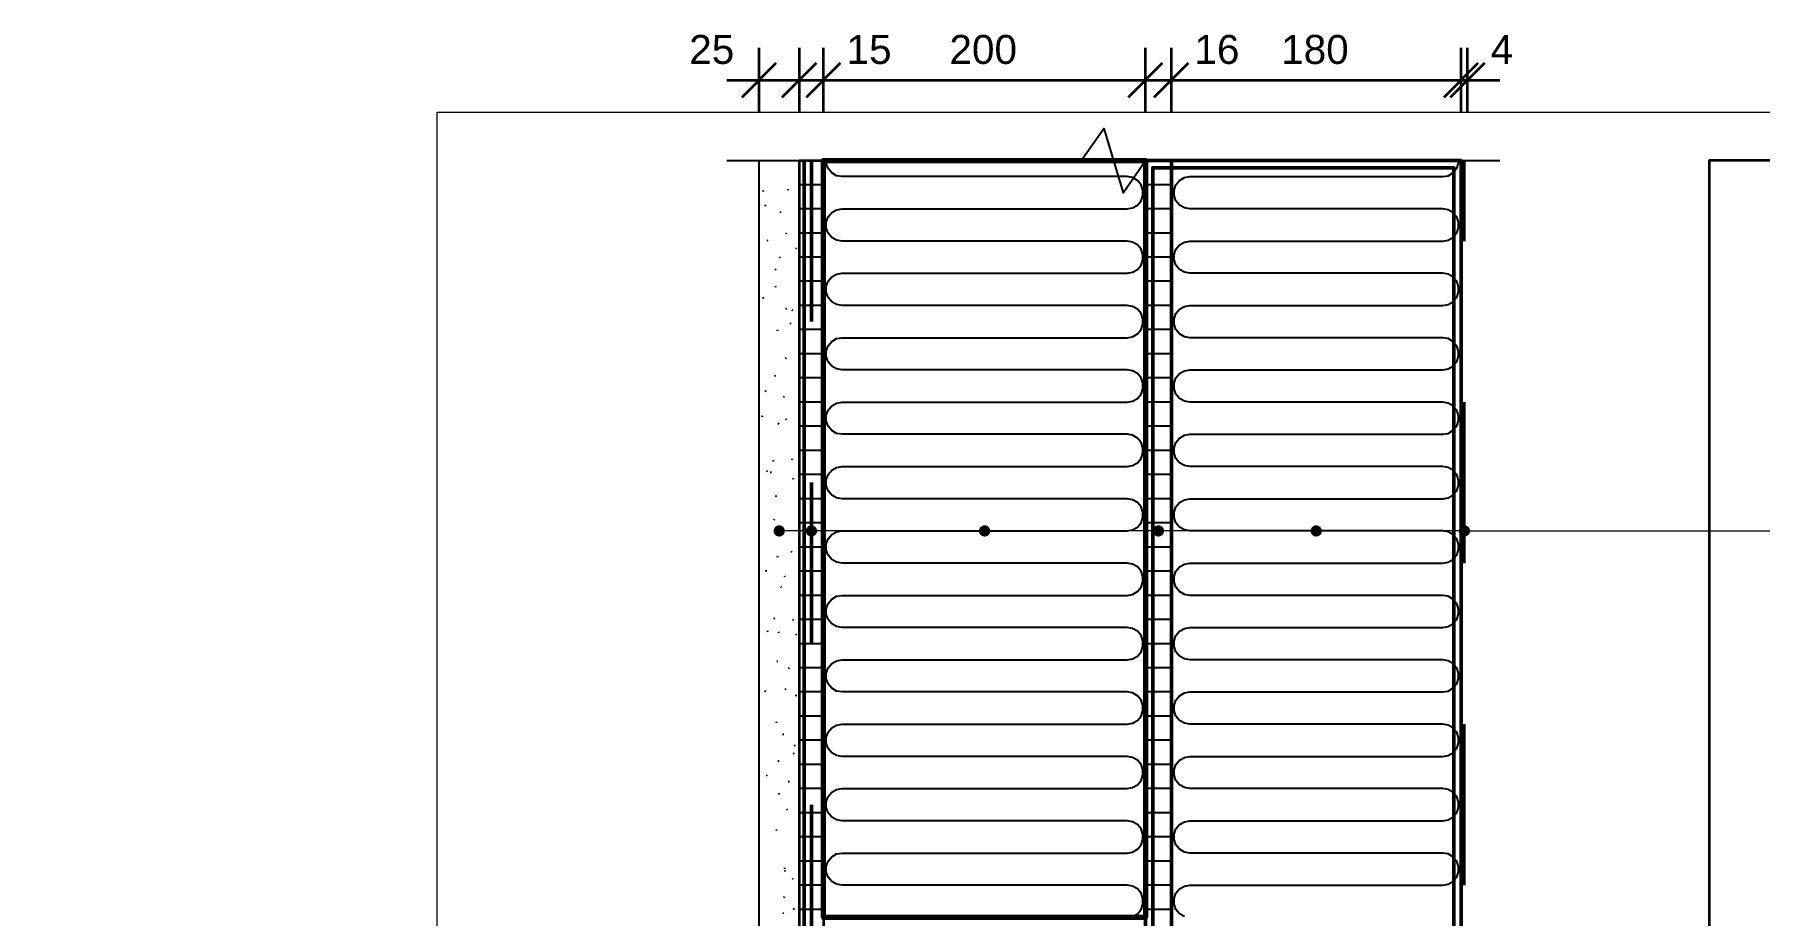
# Model space of a CAD drawing. Header units: metres. Extents: x -0.5 to 22.9, y -0.8 to 0.9.
# Drawn here: x -0.45 to 0.621, y 0.381 to 0.928 of the extents above; entities that cross this region are included whole.
import ezdxf

# ---------------------------------------------------------------- set-up
doc = ezdxf.new("R2010")
doc.units = ezdxf.units.M
doc.linetypes.add('KRESKOWA', pattern=[5.25, 4.2, -1.05])
doc.linetypes.add('PUNKTOWA_KROTKA', pattern=[6.3, 4.2, -1.05, 0, -1.05])
for name, color, linetype, lineweight, true_color in [('A-DET-IZOL', 30, 'Continuous', 35, 0xef6c00), ('A-DET-MEMBRANY', 8, 'PUNKTOWA_KROTKA', 25, 0x455a64), ('A-DET-PARO', 6, 'Continuous', 35, 0x7b1fa2), ('A-DET-SZCZEL', 1, 'KRESKOWA', 35, 0xd32f2f)]:
    doc.layers.add(name, color=color, linetype=linetype, lineweight=lineweight, true_color=true_color)
for name, color, linetype, lineweight in [('A-DET-PRZERWA', 8, 'Continuous', 25), ('A-KRESKOWANIE', 8, 'Continuous', 18), ('A-OPISY', 2, 'Continuous', 25), ('A-SCIANY-IZOL', 4, 'Continuous', 35), ('A-SCIANY-KONSTR', 7, 'Continuous', 50), ('A-SCIANY-WYK', 8, 'Continuous', 18), ('A-WARSTWY', 8, 'Continuous', 25), ('A-WIDOK', 7, 'Continuous', 25), ('A-WYMIARY', 1, 'Continuous', 25)]:
    doc.layers.add(name, color=color, linetype=linetype, lineweight=lineweight)
doc.styles.add('PL_ARIAL', font='arial.ttf')

msp = doc.modelspace()

# ---------------------------------------------------------------- hatches: boundary and pattern name
at = {"layer": 'A-OPISY', "true_color": 0x000000}
for points in [[(0.016, 0.62), (0.0159, 0.6209), (0.0155, 0.6218), (0.015, 0.6225), (0.0142, 0.623), (0.0134, 0.6234), (0.0125, 0.6235), (0.0116, 0.6234), (0.0107, 0.623), (0.01, 0.6225), (0.0095, 0.6218), (0.0091, 0.6209), (0.009, 0.62), (0.0091, 0.6191), (0.0095, 0.6182), (0.01, 0.6175), (0.0107, 0.617), (0.0116, 0.6166), (0.0125, 0.6165), (0.0134, 0.6166), (0.0142, 0.617), (0.015, 0.6175), (0.0155, 0.6182), (0.0159, 0.6191)], [(0.036, 0.62), (0.0359, 0.6209), (0.0355, 0.6218), (0.035, 0.6225), (0.0342, 0.623), (0.0334, 0.6234), (0.0325, 0.6235), (0.0316, 0.6234), (0.0307, 0.623), (0.03, 0.6225), (0.0295, 0.6218), (0.0291, 0.6209), (0.029, 0.62), (0.0291, 0.6191), (0.0295, 0.6182), (0.03, 0.6175), (0.0307, 0.617), (0.0316, 0.6166), (0.0325, 0.6165), (0.0334, 0.6166), (0.0342, 0.617), (0.035, 0.6175), (0.0355, 0.6182), (0.0359, 0.6191)], [(0.1435, 0.62), (0.1434, 0.6209), (0.143, 0.6218), (0.1425, 0.6225), (0.1418, 0.623), (0.1409, 0.6234), (0.14, 0.6235), (0.1391, 0.6234), (0.1383, 0.623), (0.1375, 0.6225), (0.137, 0.6218), (0.1366, 0.6209), (0.1365, 0.62), (0.1366, 0.6191), (0.137, 0.6182), (0.1375, 0.6175), (0.1383, 0.617), (0.1391, 0.6166), (0.14, 0.6165), (0.1409, 0.6166), (0.1418, 0.617), (0.1425, 0.6175), (0.143, 0.6182), (0.1434, 0.6191)], [(0.2515, 0.62), (0.2514, 0.6209), (0.251, 0.6218), (0.2505, 0.6225), (0.2497, 0.623), (0.2489, 0.6234), (0.248, 0.6235), (0.2471, 0.6234), (0.2462, 0.623), (0.2455, 0.6225), (0.245, 0.6218), (0.2446, 0.6209), (0.2445, 0.62), (0.2446, 0.6191), (0.245, 0.6182), (0.2455, 0.6175), (0.2462, 0.617), (0.2471, 0.6166), (0.248, 0.6165), (0.2489, 0.6166), (0.2497, 0.617), (0.2505, 0.6175), (0.251, 0.6182), (0.2514, 0.6191)], [(0.3495, 0.62), (0.3494, 0.6209), (0.349, 0.6218), (0.3485, 0.6225), (0.3477, 0.623), (0.3469, 0.6234), (0.346, 0.6235), (0.3451, 0.6234), (0.3443, 0.623), (0.3435, 0.6225), (0.343, 0.6218), (0.3426, 0.6209), (0.3425, 0.62), (0.3426, 0.6191), (0.343, 0.6182), (0.3435, 0.6175), (0.3443, 0.617), (0.3451, 0.6166), (0.346, 0.6165), (0.3469, 0.6166), (0.3477, 0.617), (0.3485, 0.6175), (0.349, 0.6182), (0.3494, 0.6191)], [(0.4415, 0.62), (0.4414, 0.6209), (0.441, 0.6218), (0.4405, 0.6225), (0.4397, 0.623), (0.4389, 0.6234), (0.438, 0.6235), (0.4371, 0.6234), (0.4363, 0.623), (0.4355, 0.6225), (0.435, 0.6218), (0.4346, 0.6209), (0.4345, 0.62), (0.4346, 0.6191), (0.435, 0.6182), (0.4355, 0.6175), (0.4363, 0.617), (0.4371, 0.6166), (0.438, 0.6165), (0.4389, 0.6166), (0.4397, 0.617), (0.4405, 0.6175), (0.441, 0.6182), (0.4414, 0.6191)]]:
    msp.add_hatch(color=7, dxfattribs=at).paths.add_polyline_path(points)

# ---------------------------------------------------------------- linework, layer by layer
at = {"layer": 'A-DET-IZOL', "lineweight": 50, "ltscale": 0.01, "true_color": 0xef6c00}
msp.add_lwpolyline([(0.4355, -0.4155), (-0.4455, -0.4155), (-0.4455, -0.2245), (0.2445, -0.2245), (0.2445, 0.8455), (0.4315, 0.8455), (0.4315, 0.0045), (0.3155, 0.0045), (0.3155, -0.3045), (0.4355, -0.3045)], close=True, dxfattribs=at)
at = {"layer": 'A-DET-MEMBRANY', "linetype": 'PUNKTOWA_KROTKA', "lineweight": 35, "ltscale": 0.01, "true_color": 0x455a64, "flags": 128}
msp.add_lwpolyline([(0.438, 0), (0.438, 0.85)], dxfattribs=at)
at = {"layer": 'A-DET-PARO', "linetype": 'Continuous', "lineweight": 50, "ltscale": 0.01, "true_color": 0x7b1fa2, "flags": 128}
msp.add_lwpolyline([(0.028, 0.85), (0.028, 0.15)], dxfattribs=at)
at = {"layer": 'A-DET-PRZERWA', "lineweight": 25, "ltscale": 0.01, "true_color": 0x000000}
msp.add_lwpolyline([(-0.02, 0.85), (0.2, 0.85), (0.214, 0.87), (0.226, 0.83), (0.24, 0.85), (0.46, 0.85)], dxfattribs=at)
at = {"layer": 'A-DET-SZCZEL', "linetype": 'KRESKOWA', "lineweight": 50, "ltscale": 0.01, "true_color": 0xd32f2f, "flags": 128}
msp.add_lwpolyline([(0.0325, 0.85), (0.0325, 0.004), (-0.45, 0.004)], dxfattribs=at)
at = {"layer": 'A-KRESKOWANIE', "lineweight": 25, "ltscale": 0.01}
for points in [[(0.04, 0.85), (0.025, 0.85)], [(0.2319, 0.3806), (0.2349, 0.3823), (0.2372, 0.385), (0.2383, 0.3883), (0.2383, 0.3917), (0.2372, 0.395), (0.2349, 0.3977), (0.2319, 0.3994), (0.2285, 0.4), (0.2285, 0.4), (0.0515, 0.4), (0.0481, 0.4006), (0.0451, 0.4023), (0.0428, 0.405), (0.0417, 0.4083), (0.0417, 0.4117), (0.0428, 0.415), (0.0451, 0.4177), (0.0481, 0.4194), (0.0515, 0.42), (0.0515, 0.42), (0.2285, 0.42), (0.2319, 0.4206), (0.2349, 0.4223), (0.2372, 0.425), (0.2383, 0.4283), (0.2383, 0.4317), (0.2372, 0.435), (0.2349, 0.4377), (0.2319, 0.4394), (0.2285, 0.44), (0.0515, 0.44), (0.0481, 0.4406), (0.0451, 0.4423), (0.0428, 0.445), (0.0417, 0.4483), (0.0417, 0.4517), (0.0428, 0.455), (0.0451, 0.4577), (0.0481, 0.4594), (0.0515, 0.46), (0.2285, 0.46), (0.2319, 0.4606), (0.2349, 0.4623), (0.2372, 0.465), (0.2383, 0.4683), (0.2383, 0.4717), (0.2372, 0.475), (0.2349, 0.4777), (0.2319, 0.4794), (0.2285, 0.48), (0.2285, 0.48), (0.0515, 0.48), (0.0481, 0.4806), (0.0451, 0.4823), (0.0428, 0.485), (0.0417, 0.4883), (0.0417, 0.4917), (0.0428, 0.495), (0.0451, 0.4977), (0.0481, 0.4994), (0.0515, 0.5), (0.2285, 0.5), (0.2319, 0.5006), (0.2349, 0.5023), (0.2372, 0.505), (0.2383, 0.5083), (0.2383, 0.5117), (0.2372, 0.515), (0.2349, 0.5177), (0.2319, 0.5194), (0.2285, 0.52), (0.0515, 0.52), (0.0481, 0.5206), (0.0451, 0.5223), (0.0428, 0.525), (0.0417, 0.5283), (0.0417, 0.5317), (0.0428, 0.535), (0.0451, 0.5377), (0.0481, 0.5394), (0.0515, 0.54), (0.2285, 0.54), (0.2319, 0.5406), (0.2349, 0.5423), (0.2372, 0.545), (0.2383, 0.5483), (0.2383, 0.5517), (0.2372, 0.555), (0.2349, 0.5577), (0.2319, 0.5594), (0.2285, 0.56), (0.0515, 0.56), (0.0481, 0.5606), (0.0451, 0.5623), (0.0428, 0.565), (0.0417, 0.5683), (0.0417, 0.5717), (0.0428, 0.575), (0.0451, 0.5777), (0.0481, 0.5794), (0.0515, 0.58), (0.2285, 0.58), (0.2319, 0.5806), (0.2349, 0.5823), (0.2372, 0.585), (0.2383, 0.5883), (0.2383, 0.5917), (0.2372, 0.595), (0.2349, 0.5977), (0.2319, 0.5994), (0.2285, 0.6), (0.0515, 0.6), (0.0481, 0.6006), (0.0451, 0.6023), (0.0428, 0.605), (0.0417, 0.6083), (0.0417, 0.6117), (0.0428, 0.615), (0.0451, 0.6177), (0.0481, 0.6194), (0.0515, 0.62), (0.2285, 0.62), (0.2319, 0.6206), (0.2349, 0.6223), (0.2372, 0.625), (0.2383, 0.6283), (0.2383, 0.6317), (0.2372, 0.635), (0.2349, 0.6377), (0.2319, 0.6394), (0.2285, 0.64), (0.0515, 0.64), (0.0481, 0.6406), (0.0451, 0.6423), (0.0428, 0.645), (0.0417, 0.6483), (0.0417, 0.6517), (0.0428, 0.655), (0.0451, 0.6577), (0.0481, 0.6594), (0.0515, 0.66), (0.2285, 0.66), (0.2319, 0.6606), (0.2349, 0.6623), (0.2372, 0.665), (0.2383, 0.6683), (0.2383, 0.6717), (0.2372, 0.675), (0.2349, 0.6777), (0.2319, 0.6794), (0.2285, 0.68), (0.0515, 0.68), (0.0481, 0.6806), (0.0451, 0.6823), (0.0428, 0.685), (0.0417, 0.6883), (0.0417, 0.6917), (0.0428, 0.695), (0.0451, 0.6977), (0.0481, 0.6994), (0.0515, 0.7), (0.2285, 0.7), (0.2319, 0.7006), (0.2349, 0.7023), (0.2372, 0.705), (0.2383, 0.7083), (0.2383, 0.7117), (0.2372, 0.715), (0.2349, 0.7177), (0.2319, 0.7194), (0.2285, 0.72), (0.0515, 0.72), (0.0481, 0.7206), (0.0451, 0.7223), (0.0428, 0.725), (0.0417, 0.7283), (0.0417, 0.7317), (0.0428, 0.735), (0.0451, 0.7377), (0.0481, 0.7394), (0.0515, 0.74), (0.2285, 0.74), (0.2319, 0.7406), (0.2349, 0.7423), (0.2372, 0.745), (0.2383, 0.7483), (0.2383, 0.7517), (0.2372, 0.755), (0.2349, 0.7577), (0.2319, 0.7594), (0.2285, 0.76), (0.0515, 0.76), (0.0481, 0.7606), (0.0451, 0.7623), (0.0428, 0.765), (0.0417, 0.7683), (0.0417, 0.7717), (0.0428, 0.775), (0.0451, 0.7777), (0.0481, 0.7794), (0.0515, 0.78), (0.0515, 0.78), (0.2285, 0.78), (0.2319, 0.7806), (0.2349, 0.7823), (0.2372, 0.785), (0.2383, 0.7883), (0.2383, 0.7917), (0.2372, 0.795), (0.2349, 0.7977), (0.2319, 0.7994), (0.2285, 0.8), (0.0515, 0.8), (0.0481, 0.8006), (0.0451, 0.8023), (0.0428, 0.805), (0.0417, 0.8083), (0.0417, 0.8117), (0.0428, 0.815), (0.0451, 0.8177), (0.0481, 0.8194), (0.0515, 0.82), (0.2285, 0.82), (0.2319, 0.8206), (0.2349, 0.8223), (0.2372, 0.825), (0.2383, 0.8283), (0.2383, 0.8317), (0.2372, 0.835), (0.2349, 0.8377), (0.2319, 0.8394), (0.2285, 0.84), (0.2285, 0.84), (0.0515, 0.84), (0.0481, 0.8406), (0.0451, 0.8423), (0.0428, 0.845), (0.0417, 0.8483), (0.0417, 0.85)], [(0.256, 0.85), (0.24, 0.85)], [(0.2641, 0.3806), (0.2611, 0.3823), (0.2588, 0.385), (0.2577, 0.3883), (0.2577, 0.3917), (0.2588, 0.395), (0.2611, 0.3977), (0.2641, 0.3994), (0.2675, 0.4), (0.2675, 0.4), (0.4245, 0.4), (0.4279, 0.4006), (0.4309, 0.4023), (0.4332, 0.405), (0.4343, 0.4083), (0.4343, 0.4117), (0.4332, 0.415), (0.4309, 0.4177), (0.4279, 0.4194), (0.4245, 0.42), (0.2675, 0.42), (0.2641, 0.4206), (0.2611, 0.4223), (0.2588, 0.425), (0.2577, 0.4283), (0.2577, 0.4317), (0.2588, 0.435), (0.2611, 0.4377), (0.2641, 0.4394), (0.2675, 0.44), (0.4245, 0.44), (0.4279, 0.4406), (0.4309, 0.4423), (0.4332, 0.445), (0.4343, 0.4483), (0.4343, 0.4517), (0.4332, 0.455), (0.4309, 0.4577), (0.4279, 0.4594), (0.4245, 0.46), (0.2675, 0.46), (0.2641, 0.4606), (0.2611, 0.4623), (0.2588, 0.465), (0.2577, 0.4683), (0.2577, 0.4717), (0.2588, 0.475), (0.2611, 0.4777), (0.2641, 0.4794), (0.2675, 0.48), (0.4245, 0.48), (0.4279, 0.4806), (0.4309, 0.4823), (0.4332, 0.485), (0.4343, 0.4883), (0.4343, 0.4917), (0.4332, 0.495), (0.4309, 0.4977), (0.4279, 0.4994), (0.4245, 0.5), (0.2675, 0.5), (0.2641, 0.5006), (0.2611, 0.5023), (0.2588, 0.505), (0.2577, 0.5083), (0.2577, 0.5117), (0.2588, 0.515), (0.2611, 0.5177), (0.2641, 0.5194), (0.2675, 0.52), (0.4245, 0.52), (0.4279, 0.5206), (0.4309, 0.5223), (0.4332, 0.525), (0.4343, 0.5283), (0.4343, 0.5317), (0.4332, 0.535), (0.4309, 0.5377), (0.4279, 0.5394), (0.4245, 0.54), (0.2675, 0.54), (0.2641, 0.5406), (0.2611, 0.5423), (0.2588, 0.545), (0.2577, 0.5483), (0.2577, 0.5517), (0.2588, 0.555), (0.2611, 0.5577), (0.2641, 0.5594), (0.2675, 0.56), (0.2675, 0.56), (0.4245, 0.56), (0.4279, 0.5606), (0.4309, 0.5623), (0.4332, 0.565), (0.4343, 0.5683), (0.4343, 0.5717), (0.4332, 0.575), (0.4309, 0.5777), (0.4279, 0.5794), (0.4245, 0.58), (0.2675, 0.58), (0.2641, 0.5806), (0.2611, 0.5823), (0.2588, 0.585), (0.2577, 0.5883), (0.2577, 0.5917), (0.2588, 0.595), (0.2611, 0.5977), (0.2641, 0.5994), (0.2675, 0.6), (0.4245, 0.6), (0.4279, 0.6006), (0.4309, 0.6023), (0.4332, 0.605), (0.4343, 0.6083), (0.4343, 0.6117), (0.4332, 0.615), (0.4309, 0.6177), (0.4279, 0.6194), (0.4245, 0.62), (0.2675, 0.62), (0.2641, 0.6206), (0.2611, 0.6223), (0.2588, 0.625), (0.2577, 0.6283), (0.2577, 0.6317), (0.2588, 0.635), (0.2611, 0.6377), (0.2641, 0.6394), (0.2675, 0.64), (0.4245, 0.64), (0.4279, 0.6406), (0.4309, 0.6423), (0.4332, 0.645), (0.4343, 0.6483), (0.4343, 0.6517), (0.4332, 0.655), (0.4309, 0.6577), (0.4279, 0.6594), (0.4245, 0.66), (0.4245, 0.66), (0.2675, 0.66), (0.2641, 0.6606), (0.2611, 0.6623), (0.2588, 0.665), (0.2577, 0.6683), (0.2577, 0.6717), (0.2588, 0.675), (0.2611, 0.6777), (0.2641, 0.6794), (0.2675, 0.68), (0.4245, 0.68), (0.4279, 0.6806), (0.4309, 0.6823), (0.4332, 0.685), (0.4343, 0.6883), (0.4343, 0.6917), (0.4332, 0.695), (0.4309, 0.6977), (0.4279, 0.6994), (0.4245, 0.7), (0.2675, 0.7), (0.2641, 0.7006), (0.2611, 0.7023), (0.2588, 0.705), (0.2577, 0.7083), (0.2577, 0.7117), (0.2588, 0.715), (0.2611, 0.7177), (0.2641, 0.7194), (0.2675, 0.72), (0.4245, 0.72), (0.4279, 0.7206), (0.4309, 0.7223), (0.4332, 0.725), (0.4343, 0.7283), (0.4343, 0.7317), (0.4332, 0.735), (0.4309, 0.7377), (0.4279, 0.7394), (0.4245, 0.74), (0.2675, 0.74), (0.2641, 0.7406), (0.2611, 0.7423), (0.2588, 0.745), (0.2577, 0.7483), (0.2577, 0.7517), (0.2588, 0.755), (0.2611, 0.7577), (0.2641, 0.7594), (0.2675, 0.76), (0.4245, 0.76), (0.4279, 0.7606), (0.4309, 0.7623), (0.4332, 0.765), (0.4343, 0.7683), (0.4343, 0.7717), (0.4332, 0.775), (0.4309, 0.7777), (0.4279, 0.7794), (0.4245, 0.78), (0.2675, 0.78), (0.2641, 0.7806), (0.2611, 0.7823), (0.2588, 0.785), (0.2577, 0.7883), (0.2577, 0.7917), (0.2588, 0.795), (0.2611, 0.7977), (0.2641, 0.7994), (0.2675, 0.8), (0.4245, 0.8), (0.4279, 0.8006), (0.4309, 0.8023), (0.4332, 0.805), (0.4343, 0.8083), (0.4343, 0.8117), (0.4332, 0.815), (0.4309, 0.8177), (0.4279, 0.8194), (0.4245, 0.82), (0.2675, 0.82), (0.2641, 0.8206), (0.2611, 0.8223), (0.2588, 0.825), (0.2577, 0.8283), (0.2577, 0.8317), (0.2588, 0.835), (0.2611, 0.8377), (0.2641, 0.8394), (0.2675, 0.84), (0.4245, 0.84), (0.4279, 0.8406), (0.4309, 0.8423), (0.4332, 0.845), (0.4343, 0.8483), (0.4343, 0.85)], [(0.0028, 0.8305), (0.0026, 0.8313)], [(0.0182, 0.8315), (0.0181, 0.8323)], [(0.04, 0.835), (0.025, 0.835)], [(0.256, 0.835), (0.24, 0.835)], [(0.0039, 0.8217), (0.0039, 0.8225)], [(0.013, 0.8177), (0.0135, 0.8184)], [(0.04, 0.82), (0.025, 0.82)], [(0.256, 0.82), (0.24, 0.82)], [(0.0167, 0.8044), (0.0169, 0.8052)], [(0.04, 0.805), (0.025, 0.805)], [(0.256, 0.805), (0.24, 0.805)], [(0.0049, 0.8002), (0.0056, 0.8006)], [(0.0228, 0.7952), (0.0235, 0.7956)], [(0.0105, 0.782), (0.01, 0.7826)], [(0.0126, 0.7895), (0.0133, 0.79)], [(0.04, 0.79), (0.025, 0.79)], [(0.256, 0.79), (0.24, 0.79)], [(0.0101, 0.7713), (0.0103, 0.7721)], [(0.04, 0.775), (0.025, 0.775)], [(0.256, 0.775), (0.24, 0.775)], [(0.0022, 0.7646), (0.0029, 0.7649)], [(0.0166, 0.7577), (0.0169, 0.7584)], [(0.021, 0.7568), (0.0203, 0.7571)], [(0.04, 0.76), (0.025, 0.76)], [(0.256, 0.76), (0.24, 0.76)], [(0.0114, 0.7443), (0.0116, 0.745)], [(0.0197, 0.7484), (0.0193, 0.749)], [(0.04, 0.745), (0.025, 0.745)], [(0.256, 0.745), (0.24, 0.745)], [(0.04, 0.73), (0.025, 0.73)], [(0.256, 0.73), (0.24, 0.73)], [(0.0164, 0.7271), (0.0168, 0.7277)], [(0.0096, 0.7163), (0.0104, 0.7165)], [(0.04, 0.715), (0.025, 0.715)], [(0.256, 0.715), (0.24, 0.715)], [(0.0046, 0.7065), (0.0038, 0.7068)], [(0.0151, 0.703), (0.0155, 0.7037)], [(0.04, 0.7), (0.025, 0.7)], [(0.256, 0.7), (0.24, 0.7)], [(0.0021, 0.6906), (0.0018, 0.6914)], [(0.0124, 0.6863), (0.0117, 0.6868)], [(0.0171, 0.6889), (0.0168, 0.6897)], [(0.04, 0.685), (0.025, 0.685)], [(0.256, 0.685), (0.24, 0.685)], [(0.0206, 0.6641), (0.0207, 0.6649)], [(0.04, 0.67), (0.025, 0.67)], [(0.256, 0.67), (0.24, 0.67)], [(0.0045, 0.6572), (0.0053, 0.6573)], [(0.0076, 0.6563), (0.0068, 0.6563)], [(0.0094, 0.6633), (0.0086, 0.6635)], [(0.04, 0.655), (0.025, 0.655)], [(0.256, 0.655), (0.24, 0.655)], [(0.0212, 0.6522), (0.0213, 0.653)], [(0.0105, 0.6412), (0.0105, 0.642)], [(0.04, 0.64), (0.025, 0.64)], [(0.256, 0.64), (0.24, 0.64)], [(0.0093, 0.6266), (0.0096, 0.6274)], [(0.04, 0.625), (0.025, 0.625)], [(0.256, 0.625), (0.24, 0.625)], [(0.0151, 0.6188), (0.0153, 0.6195)], [(0.0115, 0.6038), (0.0117, 0.6046)], [(0.0204, 0.6066), (0.02, 0.6073)], [(0.04, 0.61), (0.025, 0.61)], [(0.256, 0.61), (0.24, 0.61)], [(0.0044, 0.5949), (0.0044, 0.5957)], [(0.0162, 0.5914), (0.016, 0.5922)], [(0.04, 0.595), (0.025, 0.595)], [(0.256, 0.595), (0.24, 0.595)], [(0.014, 0.5849), (0.0136, 0.5855)], [(0.04, 0.58), (0.025, 0.58)], [(0.256, 0.58), (0.24, 0.58)], [(0.0055, 0.5572), (0.0051, 0.5579)], [(0.0099, 0.5655), (0.0091, 0.5656)], [(0.0125, 0.5567), (0.0122, 0.5574)], [(0.0213, 0.5645), (0.0207, 0.5649)], [(0.04, 0.565), (0.025, 0.565)], [(0.256, 0.565), (0.24, 0.565)], [(0.0229, 0.5554), (0.0234, 0.556)], [(0.04, 0.55), (0.025, 0.55)], [(0.256, 0.55), (0.24, 0.55)], [(0.0109, 0.5391), (0.0117, 0.5391)], [(0.0183, 0.5345), (0.0187, 0.5352)], [(0.04, 0.535), (0.025, 0.535)], [(0.256, 0.535), (0.24, 0.535)], [(0.0044, 0.5203), (0.0036, 0.5205)], [(0.0161, 0.5215), (0.0166, 0.5222)], [(0.023, 0.5175), (0.023, 0.5183)], [(0.04, 0.52), (0.025, 0.52)], [(0.256, 0.52), (0.24, 0.52)], [(0.04, 0.505), (0.025, 0.505)], [(0.256, 0.505), (0.24, 0.505)], [(0.0107, 0.5009), (0.0111, 0.5016)], [(0.0146, 0.4938), (0.0154, 0.4939)], [(0.0218, 0.4868), (0.0225, 0.487)], [(0.04, 0.49), (0.025, 0.49)], [(0.256, 0.49), (0.24, 0.49)], [(0.0117, 0.4772), (0.0125, 0.4773)], [(0.0219, 0.4815), (0.0211, 0.4819)], [(0.04, 0.475), (0.025, 0.475)], [(0.256, 0.475), (0.24, 0.475)], [(0.0053, 0.468), (0.0046, 0.4683)], [(0.018, 0.4644), (0.0188, 0.4645)], [(0.0122, 0.4564), (0.0127, 0.4571)], [(0.04, 0.46), (0.025, 0.46)], [(0.256, 0.46), (0.24, 0.46)], [(0.0175, 0.4466), (0.0171, 0.4473)], [(0.04, 0.445), (0.025, 0.445)], [(0.256, 0.445), (0.24, 0.445)], [(0.0109, 0.4337), (0.0106, 0.4344)], [(0.04, 0.43), (0.025, 0.43)], [(0.256, 0.43), (0.24, 0.43)], [(0.016, 0.4102), (0.0159, 0.4109)], [(0.0163, 0.4086), (0.016, 0.4094)], [(0.04, 0.415), (0.025, 0.415)], [(0.256, 0.415), (0.24, 0.415)], [(0.0213, 0.4037), (0.0207, 0.4042)], [(0.04, 0.4), (0.025, 0.4)], [(0.256, 0.4), (0.24, 0.4)], [(0.0151, 0.3926), (0.0158, 0.3927)], [(0.0148, 0.3824), (0.0154, 0.3829)], [(0.0212, 0.3852), (0.0219, 0.3856)], [(0.04, 0.385), (0.025, 0.385)], [(0.256, 0.385), (0.24, 0.385)]]:
    msp.add_lwpolyline(points, dxfattribs=at)
at = {"layer": 'A-OPISY', "lineweight": 18, "ltscale": 0.01}
for points in [[(-0.2, 0.1425), (-0.2, 0.88), (1.05, 0.88), (1.095, 0.8682), (1.11, 0.8682)], [(0.438, 0.62), (0.346, 0.62), (0.248, 0.62), (0.14, 0.62), (0.0325, 0.62), (0.0125, 0.62)], [(0.438, 0.62), (1.05, 0.62), (1.095, 0.6082), (1.11, 0.6082)]]:
    msp.add_lwpolyline(points, dxfattribs=at)
at = {"layer": 'A-SCIANY-IZOL', "lineweight": 50, "ltscale": 0.01}
for points in [[(0.24, 0), (0.24, 0), (0.24, 0.85), (0.24, 0.85), (0.24, 0.85), (0.256, 0.85), (0.256, 0.85), (0.256, 0.85), (0.256, 0), (0.256, 0), (0.256, 0), (0.24, 0)], [(0.256, 0.85), (0.256, 0.85), (0.436, 0.85), (0.436, 0.85), (0.436, 0.85), (0.436, 0), (0.436, 0), (0.436, 0), (0.256, 0), (0.256, 0), (0.256, 0), (0.256, 0.85)]]:
    msp.add_lwpolyline(points, close=True, dxfattribs=at)
at = {"layer": 'A-SCIANY-KONSTR', "lineweight": 70, "ltscale": 0.01}
msp.add_lwpolyline([(0.04, 0.85), (0.04, 0.85), (0.24, 0.85), (0.24, 0.85), (0.24, 0.85), (0.24, 0.38), (0.24, 0.38), (0.24, 0.38), (0.04, 0.38), (0.04, 0.38), (0.04, 0.38), (0.04, 0.85)], close=True, dxfattribs=at)
at = {"layer": 'A-SCIANY-WYK', "lineweight": 25, "ltscale": 0.01}
msp.add_lwpolyline([(0, 0.85), (0, 0.85), (0.025, 0.85), (0.025, 0.85), (0.025, 0.85), (0.025, 0.15), (0.025, 0.15), (0.025, 0.15), (0, 0.15), (0, 0.15), (0, 0.15), (0, 0.85)], close=True, dxfattribs=at)
at = {"layer": 'A-WARSTWY', "lineweight": 35, "ltscale": 0.01}
msp.add_lwpolyline([(0.025, 0.15), (0.025, 0.15), (0.025, 0.85), (0.025, 0.85), (0.025, 0.85), (0.04, 0.85), (0.04, 0.85), (0.04, 0.85), (0.04, 0.15), (0.04, 0.15), (0.04, 0.15), (0.025, 0.15)], close=True, dxfattribs=at)
at = {"layer": 'A-WIDOK', "lineweight": 35, "ltscale": 0.01}
msp.add_lwpolyline([(0.59, 0), (0.67, 0), (0.67, 0.85), (0.59, 0.85)], close=True, dxfattribs=at)
at = {"layer": 'A-WYMIARY', "lineweight": 35, "ltscale": 0.01}
for points in [[(-0.0106, 0.8894), (0.0106, 0.9106)], [(0, 0.88), (0, 0.92)], [(0.0144, 0.8894), (0.0356, 0.9106)], [(0.025, 0.88), (0.025, 0.92)], [(0.0294, 0.8894), (0.0506, 0.9106)], [(0.04, 0.88), (0.04, 0.92)], [(0.2294, 0.8894), (0.2506, 0.9106)], [(0.24, 0.88), (0.24, 0.92)], [(0.2454, 0.8894), (0.2666, 0.9106)], [(0.256, 0.88), (0.256, 0.92)], [(0.4254, 0.8894), (0.4466, 0.9106)], [(0.4294, 0.8894), (0.4506, 0.9106)], [(0.436, 0.88), (0.436, 0.92)], [(0.44, 0.88), (0.44, 0.92)], [(-0.02, 0.9), (0.46, 0.9)]]:
    msp.add_lwpolyline(points, dxfattribs=at)

# ---------------------------------------------------------------- texts
at = {"layer": 'A-WYMIARY', "style": 'PL_ARIAL'}
for s, p in [('25', (-0.0434, 0.91)), ('15', (0.0543, 0.91)), ('200', (0.1182, 0.91)), ('16', (0.2703, 0.91)), ('180', (0.3242, 0.91)), ('4', (0.4543, 0.91))]:
    msp.add_text(s, height=0.018, dxfattribs=at).set_placement(p)

doc.saveas('drawing.dxf')
